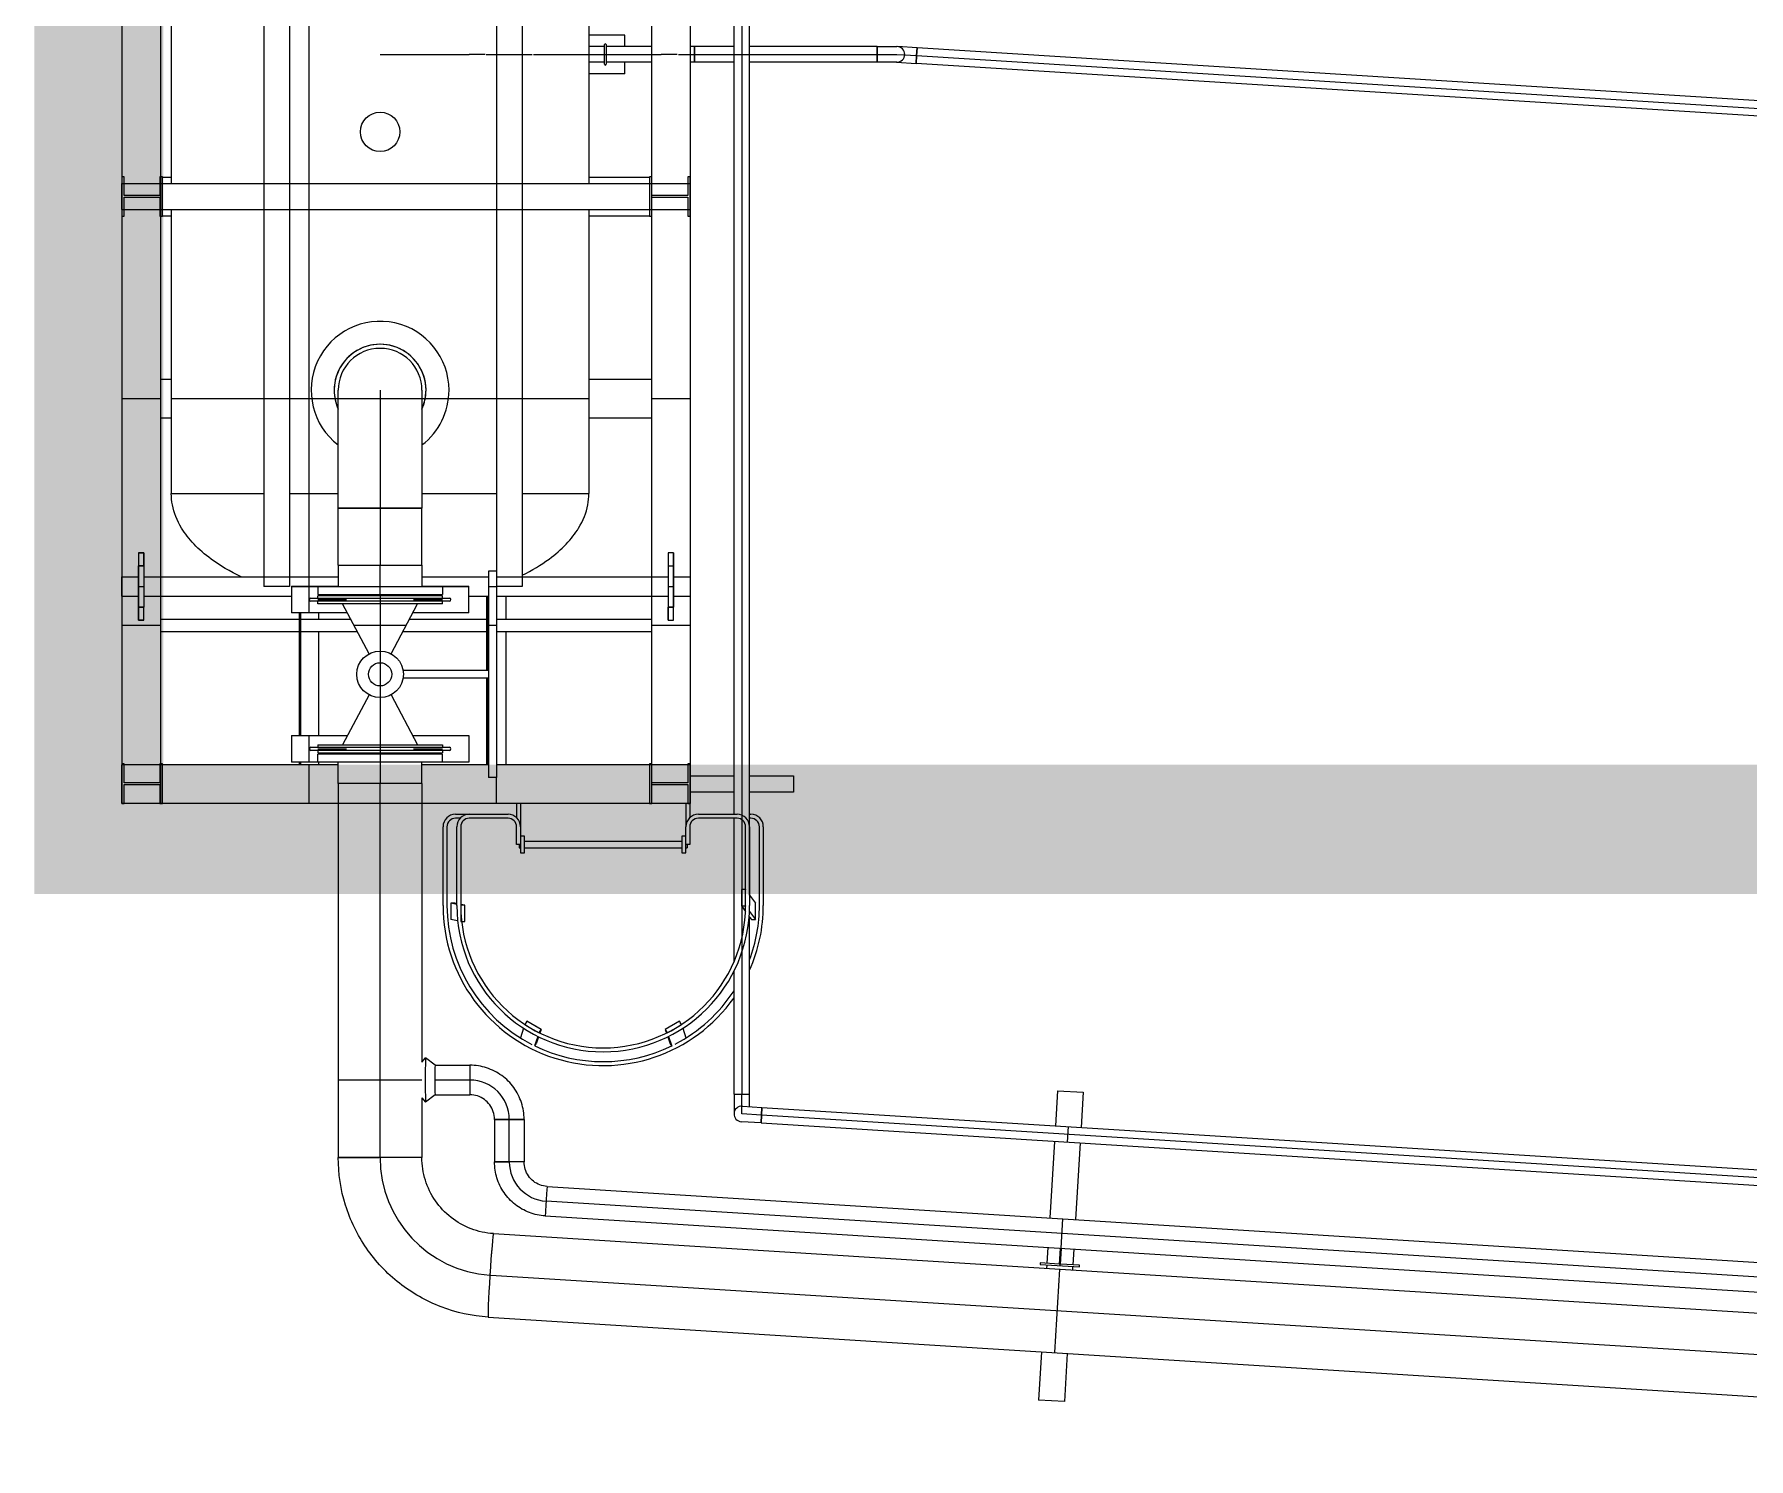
# Model space of a CAD drawing. Header units: inches. Extents: x 517790 to 538444, y 301815 to 302461.
# Drawn here: x 518003.97 to 518010.24, y 302328.99 to 302334.19 of the extents above; entities that cross this region are included whole.
import ezdxf

# ---------------------------------------------------------------- set-up
doc = ezdxf.new("R2010")
doc.units = ezdxf.units.IN
doc.header["$MEASUREMENT"] = 0
doc.layers.add('硅胶总平面底图 工艺装置区', color=253, linetype='Continuous')
doc.layers.add('硅胶总平面底图0804', color=253, linetype='Continuous')

msp = doc.modelspace()

# ---------------------------------------------------------------- linework, layer by layer
at = {"layer": '硅胶总平面底图 工艺装置区', "color": 253, "linetype": 'Continuous', "lineweight": -3}
for p, q in [((518006.5301, 302331.3442), (518006.5301, 302339.0301)), ((518006.5586, 302339.0301), (518006.5586, 302331.3407)), ((518006.5871, 302331.0481), (518006.5871, 302339.0301)), ((518004.293, 302338.8413), (518004.293, 302331.3837)), ((518004.4346, 302338.8413), (518004.4346, 302331.3837)), ((518006.2282, 302338.8413), (518006.2282, 302331.3837)), ((518006.3698, 302338.8413), (518006.3698, 302331.3837)), ((518004.8122, 302337.9067), (518004.8122, 302332.1767)), ((518004.9066, 302337.9067), (518004.9066, 302332.1767)), ((518005.7562, 302337.9067), (518005.7562, 302332.1767)), ((518005.6618, 302337.8029), (518005.6618, 302332.2333)), ((518004.9774, 302332.08), (518004.9774, 302337.1657)), ((518004.4743, 302336.2466), (518004.4743, 302333.6493)), ((518005.9998, 302334.8607), (518005.9998, 302333.6493)), ((518006.1307, 302334.1921), (518005.9998, 302334.1921)), ((518006.1307, 302334.1498), (518006.1307, 302334.1921)), ((518005.237, 302334.1213), (518005.309, 302334.1213)), ((518005.3089, 302334.1213), (518005.3089, 302334.1213)), ((518005.309, 302334.1213), (518005.3089, 302334.1213)), ((518005.309, 302334.1213), (518005.5624, 302334.1213)), ((518005.6209, 302334.1213), (518005.5624, 302334.1213)), ((518005.6251, 302334.1213), (518005.7929, 302334.1213)), ((518005.7971, 302334.1213), (518005.8556, 302334.1213)), ((518005.8556, 302334.1213), (518005.9998, 302334.1213)), ((518006.057, 302334.1498), (518005.9998, 302334.1498)), ((518005.9998, 302334.1213), (518006.057, 302334.1213)), ((518006.057, 302334.0854), (518006.057, 302334.1572)), ((518006.057, 302334.1213), (518006.0627, 302334.1213)), ((518006.0627, 302334.1572), (518006.0627, 302334.0854)), ((518006.2282, 302334.1498), (518006.0627, 302334.1498)), ((518006.0627, 302334.1213), (518006.2282, 302334.1213)), ((518006.2282, 302334.1213), (518006.2641, 302334.1213)), ((518006.3226, 302334.1213), (518006.2641, 302334.1213)), ((518006.3268, 302334.1213), (518006.3698, 302334.1213)), ((518006.3853, 302334.1498), (518006.3698, 302334.1498)), ((518006.3698, 302334.1213), (518006.3853, 302334.1213)), ((518006.3853, 302334.0928), (518006.3853, 302334.1498)), ((518006.5301, 302334.1498), (518006.3853, 302334.1498)), ((518006.3853, 302334.1498), (518006.3853, 302334.1213)), ((518006.3853, 302334.1213), (518006.5301, 302334.1213)), ((518006.3853, 302334.1213), (518006.3853, 302334.0928)), ((518006.5301, 302334.1213), (518006.5871, 302334.1213)), ((518007.0531, 302334.1498), (518006.5871, 302334.1498)), ((518006.5871, 302334.1213), (518007.0531, 302334.1213)), ((518007.0531, 302334.0928), (518007.0531, 302334.1498)), ((518007.0531, 302334.1498), (518007.0531, 302334.0928)), ((518007.0531, 302334.1498), (518007.125, 302334.1498)), ((518007.0531, 302334.1213), (518007.0531, 302334.1213)), ((518007.0531, 302334.1213), (518007.0531, 302334.1213)), ((518007.0531, 302334.1213), (518007.125, 302334.1213)), ((518007.125, 302334.1213), (518007.1534, 302334.1195)), ((518007.1986, 302334.1452), (518007.1268, 302334.1497)), ((518007.1534, 302334.1195), (518007.1968, 302334.1168)), ((518007.195, 302334.0884), (518007.1968, 302334.1168)), ((518007.1968, 302334.1168), (518007.195, 302334.0884)), ((518007.1968, 302334.1168), (518007.1986, 302334.1452)), ((518007.1986, 302334.1452), (518007.1968, 302334.1168)), ((518007.1968, 302334.1168), (518013.202, 302333.7398)), ((518007.1968, 302334.1168), (518007.1968, 302334.1168)), ((518007.1968, 302334.1168), (518007.1968, 302334.1168)), ((518013.1849, 302333.7694), (518007.1986, 302334.1452)), ((518006.057, 302334.0928), (518005.9998, 302334.0928)), ((518006.1307, 302334.0505), (518005.9998, 302334.0505)), ((518006.2282, 302334.0928), (518006.0627, 302334.0928)), ((518006.1307, 302334.0505), (518006.1307, 302334.0928)), ((518006.3853, 302334.0928), (518006.3698, 302334.0928)), ((518006.5301, 302334.0928), (518006.3853, 302334.0928)), ((518007.0531, 302334.0928), (518006.5871, 302334.0928)), ((518007.125, 302334.0928), (518007.0531, 302334.0928)), ((518007.1241, 302334.0928), (518007.195, 302334.0884)), ((518013.2191, 302333.7102), (518007.195, 302334.0884)), ((518004.3018, 302333.6743), (518004.293, 302333.6743)), ((518004.293, 302333.6743), (518004.293, 302333.5299)), ((518004.3018, 302333.6052), (518004.3018, 302333.6743)), ((518004.4417, 302333.6743), (518004.4329, 302333.6743)), ((518004.4329, 302333.6743), (518004.4329, 302333.6052)), ((518004.4417, 302333.5299), (518004.4417, 302333.6743)), ((518004.4417, 302333.6729), (518004.4743, 302333.6729)), ((518005.9998, 302333.6729), (518006.2212, 302333.6729)), ((518006.2299, 302333.6743), (518006.2212, 302333.6743)), ((518006.2212, 302333.6743), (518006.2212, 302333.5299)), ((518006.2299, 302333.6052), (518006.2299, 302333.6743)), ((518006.3698, 302333.6743), (518006.3611, 302333.6743)), ((518006.3611, 302333.6743), (518006.3611, 302333.6052)), ((518006.3698, 302333.5299), (518006.3698, 302333.6743)), ((518004.293, 302333.6493), (518006.3698, 302333.6493)), ((518004.293, 302333.5549), (518004.293, 302333.6493)), ((518004.4329, 302333.6052), (518004.3018, 302333.6052)), ((518006.3611, 302333.6052), (518006.2299, 302333.6052)), ((518006.3698, 302333.6493), (518006.3698, 302333.5549)), ((518004.293, 302333.5549), (518006.3698, 302333.5549)), ((518004.3018, 302333.599), (518004.4329, 302333.599)), ((518004.3018, 302333.5299), (518004.3018, 302333.599)), ((518004.4329, 302333.599), (518004.4329, 302333.5299)), ((518004.4743, 302333.5549), (518004.4743, 302332.5165)), ((518005.9998, 302333.5549), (518005.9998, 302332.5165)), ((518006.2299, 302333.599), (518006.3611, 302333.599)), ((518006.2299, 302333.5299), (518006.2299, 302333.599)), ((518006.3611, 302333.599), (518006.3611, 302333.5299)), ((518004.293, 302333.5299), (518004.3018, 302333.5299)), ((518004.4329, 302333.5299), (518004.4417, 302333.5299)), ((518004.4417, 302333.5313), (518004.4743, 302333.5313)), ((518005.9998, 302333.5313), (518006.2212, 302333.5313)), ((518006.2212, 302333.5299), (518006.2299, 302333.5299)), ((518006.3611, 302333.5299), (518006.3698, 302333.5299)), ((518004.4743, 302332.9332), (518004.4346, 302332.9332)), ((518006.2282, 302332.9332), (518005.9998, 302332.9332)), ((518004.4346, 302332.8624), (518004.293, 302332.8624)), ((518005.9998, 302332.8624), (518004.4743, 302332.8624)), ((518005.0842, 302332.4625), (518005.0842, 302332.8941)), ((518005.237, 302332.8941), (518005.237, 302332.4625)), ((518005.3899, 302332.8941), (518005.3899, 302332.4625)), ((518006.3698, 302332.8624), (518006.2282, 302332.8624)), ((518004.4743, 302332.7916), (518004.4346, 302332.7916)), ((518006.2282, 302332.7916), (518005.9998, 302332.7916)), ((518004.4743, 302332.5165), (518004.8122, 302332.5165)), ((518004.4743, 302332.5165), (518004.8122, 302332.5165)), ((518004.9066, 302332.5165), (518005.0842, 302332.5165)), ((518004.9066, 302332.5165), (518005.0842, 302332.5165)), ((518005.3899, 302332.5165), (518005.6618, 302332.5165)), ((518005.3899, 302332.5165), (518005.6618, 302332.5165)), ((518005.7562, 302332.5165), (518005.9998, 302332.5165)), ((518005.7562, 302332.5165), (518005.9998, 302332.5165)), ((518005.0842, 302332.4625), (518005.3899, 302332.4625)), ((518005.0842, 302332.2543), (518005.0842, 302332.4625)), ((518005.3899, 302332.4625), (518005.0842, 302332.4625)), ((518005.237, 302332.4625), (518005.237, 302332.2543)), ((518005.237, 302332.4625), (518005.237, 302332.4625)), ((518005.237, 302332.4625), (518005.237, 302332.4625)), ((518005.3899, 302332.2543), (518005.3899, 302332.4625)), ((518004.3733, 302332.2994), (518004.3544, 302332.2994)), ((518004.3544, 302332.2994), (518004.3733, 302332.2994)), ((518004.3544, 302332.2994), (518004.3544, 302332.2522)), ((518004.3544, 302332.2994), (518004.3544, 302332.2522)), ((518004.3733, 302332.2522), (518004.3733, 302332.2994)), ((518004.3733, 302332.2994), (518004.3733, 302332.2522)), ((518006.2896, 302332.2994), (518006.2896, 302332.2522)), ((518006.2896, 302332.2994), (518006.2896, 302332.2522)), ((518006.3085, 302332.2994), (518006.2896, 302332.2994)), ((518006.3085, 302332.2994), (518006.2896, 302332.2994)), ((518006.3085, 302332.2522), (518006.3085, 302332.2994)), ((518006.3085, 302332.2994), (518006.3085, 302332.2522)), ((518004.3544, 302332.2522), (518004.3733, 302332.2522)), ((518004.3733, 302332.2522), (518004.3544, 302332.2522)), ((518004.3544, 302332.1012), (518004.3544, 302332.2522)), ((518004.3544, 302332.2522), (518004.3544, 302332.1012)), ((518004.3733, 302332.2522), (518004.3544, 302332.2522)), ((518004.3733, 302332.2522), (518004.3733, 302332.1012)), ((518004.3733, 302332.2522), (518004.3733, 302332.1012)), ((518005.0842, 302332.2543), (518005.3899, 302332.2543)), ((518005.0842, 302332.2543), (518005.237, 302332.2543)), ((518005.0842, 302332.2543), (518005.0842, 302332.1764)), ((518005.237, 302332.1479), (518005.237, 302332.2543)), ((518005.237, 302332.2543), (518005.3899, 302332.2543)), ((518005.3899, 302332.2543), (518005.3899, 302332.1764)), ((518005.6335, 302332.2333), (518005.6335, 302331.8557)), ((518005.6618, 302332.2333), (518005.6335, 302332.2333)), ((518005.6618, 302332.2333), (518005.6618, 302331.8557)), ((518006.2896, 302332.2522), (518006.3085, 302332.2522)), ((518006.2896, 302332.2522), (518006.3085, 302332.2522)), ((518006.2896, 302332.2522), (518006.2896, 302332.1012)), ((518006.2896, 302332.2522), (518006.2896, 302332.1012)), ((518006.2896, 302332.2522), (518006.3085, 302332.2522)), ((518006.3085, 302332.1012), (518006.3085, 302332.2522)), ((518006.3085, 302332.2522), (518006.3085, 302332.1012)), ((518004.293, 302332.2121), (518004.3544, 302332.2121)), ((518004.293, 302332.1413), (518004.293, 302332.2121)), ((518004.3544, 302332.1767), (518004.3733, 302332.1767)), ((518004.3733, 302332.2121), (518005.0842, 302332.2121)), ((518004.9066, 302332.1767), (518004.8122, 302332.1767)), ((518004.9133, 302332.1774), (518004.9133, 302332.08)), ((518004.9133, 302332.1774), (518005.0842, 302332.1774)), ((518004.9133, 302332.1767), (518005.5607, 302332.1767)), ((518005.0092, 302332.1764), (518005.237, 302332.1764)), ((518005.0092, 302332.1764), (518005.0092, 302332.1479)), ((518005.237, 302332.1764), (518005.4648, 302332.1764)), ((518005.3899, 302332.2121), (518005.6335, 302332.2121)), ((518005.3899, 302332.1774), (518005.5607, 302332.1774)), ((518005.4648, 302332.1764), (518005.4648, 302332.1479)), ((518005.5607, 302332.08), (518005.5607, 302332.1774)), ((518005.6335, 302332.1767), (518005.6618, 302332.1767)), ((518005.6618, 302332.2121), (518006.2896, 302332.2121)), ((518005.7562, 302332.1767), (518005.6618, 302332.1767)), ((518006.2896, 302332.1767), (518006.3085, 302332.1767)), ((518006.3085, 302332.2121), (518006.3698, 302332.2121)), ((518006.3698, 302332.2121), (518006.3698, 302332.1413)), ((518004.293, 302332.1413), (518004.3544, 302332.1413)), ((518004.3544, 302332.1012), (518004.3544, 302332.054)), ((518004.3544, 302332.054), (518004.3544, 302332.1012)), ((518004.3733, 302332.1012), (518004.3544, 302332.1012)), ((518004.3544, 302332.1012), (518004.3733, 302332.1012)), ((518004.3733, 302332.1012), (518004.3544, 302332.1012)), ((518004.3733, 302332.1413), (518004.9133, 302332.1413)), ((518004.3733, 302332.054), (518004.3733, 302332.1012)), ((518004.3733, 302332.054), (518004.3733, 302332.1012)), ((518004.984, 302332.1344), (518005.49, 302332.1344)), ((518005.49, 302332.1231), (518004.984, 302332.1231)), ((518005.0092, 302332.1479), (518005.237, 302332.1479)), ((518005.237, 302332.1422), (518005.0092, 302332.1422)), ((518005.0092, 302332.1344), (518005.0092, 302332.1422)), ((518005.0092, 302332.1287), (518005.1145, 302332.1287)), ((518005.0092, 302332.1287), (518005.1145, 302332.1287)), ((518005.0092, 302332.1137), (518005.0092, 302332.1231)), ((518005.237, 302332.1137), (518005.0092, 302332.1137)), ((518005.3899, 302332.1437), (518005.0842, 302332.1437)), ((518005.0849, 302332.1422), (518005.0842, 302332.1437)), ((518005.1972, 302331.9308), (518005.1001, 302332.1137)), ((518005.237, 302332.1479), (518005.4648, 302332.1479)), ((518005.237, 302332.1479), (518005.237, 302332.1437)), ((518005.237, 302332.1437), (518005.237, 302332.1344)), ((518005.4648, 302332.1422), (518005.237, 302332.1422)), ((518005.237, 302332.1344), (518005.237, 302332.1231)), ((518005.237, 302332.1231), (518005.237, 302331.5891)), ((518005.4648, 302332.1137), (518005.237, 302332.1137)), ((518005.2769, 302331.9308), (518005.374, 302332.1137)), ((518005.3596, 302332.1287), (518005.4648, 302332.1287)), ((518005.3596, 302332.1287), (518005.4648, 302332.1287)), ((518005.3891, 302332.1422), (518005.3899, 302332.1437)), ((518005.4648, 302332.1344), (518005.4648, 302332.1422)), ((518005.4648, 302332.1137), (518005.4648, 302332.1231)), ((518005.5607, 302332.1413), (518005.6335, 302332.1413)), ((518005.6264, 302331.8699), (518005.6264, 302332.1413)), ((518005.6311, 302332.1413), (518005.6311, 302331.8699)), ((518005.6618, 302332.1413), (518006.2896, 302332.1413)), ((518005.6972, 302332.0577), (518005.6972, 302332.1413)), ((518006.3085, 302332.1012), (518006.2896, 302332.1012)), ((518006.3085, 302332.1012), (518006.2896, 302332.1012)), ((518006.2896, 302332.1012), (518006.2896, 302332.054)), ((518006.2896, 302332.054), (518006.2896, 302332.1012)), ((518006.2896, 302332.1012), (518006.3085, 302332.1012)), ((518006.3085, 302332.1413), (518006.3698, 302332.1413)), ((518006.3085, 302332.054), (518006.3085, 302332.1012)), ((518006.3085, 302332.054), (518006.3085, 302332.1012)), ((518004.3544, 302332.054), (518004.3733, 302332.054)), ((518004.3733, 302332.054), (518004.3544, 302332.054)), ((518004.4346, 302332.0577), (518005.1298, 302332.0577)), ((518005.118, 302332.08), (518004.9133, 302332.08)), ((518004.942, 302331.6321), (518004.942, 302332.08)), ((518004.9467, 302332.08), (518004.9467, 302331.6321)), ((518005.0128, 302332.0577), (518005.0128, 302332.08)), ((518005.3443, 302332.0577), (518005.6335, 302332.0577)), ((518005.5607, 302332.08), (518005.3561, 302332.08)), ((518005.6618, 302332.0577), (518006.2282, 302332.0577)), ((518006.2896, 302332.054), (518006.3085, 302332.054)), ((518006.2896, 302332.054), (518006.3085, 302332.054)), ((518004.293, 302332.0351), (518004.4346, 302332.0351)), ((518004.4346, 302332.0124), (518005.1538, 302332.0124)), ((518005.0128, 302331.6321), (518005.0128, 302332.0124)), ((518005.1418, 302332.0351), (518005.3322, 302332.0351)), ((518005.3202, 302332.0124), (518005.6335, 302332.0124)), ((518005.6335, 302332.0351), (518005.6618, 302332.0351)), ((518005.6618, 302332.0124), (518006.2282, 302332.0124)), ((518005.6972, 302331.5253), (518005.6972, 302332.0124)), ((518006.2282, 302332.0351), (518006.3698, 302332.0351)), ((518005.6335, 302331.8699), (518005.3208, 302331.8699)), ((518005.6335, 302331.8557), (518005.6335, 302331.4781)), ((518005.6618, 302331.8557), (518005.6618, 302331.4781)), ((518005.6335, 302331.8416), (518005.3208, 302331.8416)), ((518005.6264, 302331.5253), (518005.6264, 302331.8416)), ((518005.6311, 302331.8416), (518005.6311, 302331.5253)), ((518005.1972, 302331.7807), (518005.1001, 302331.5977)), ((518005.2769, 302331.7807), (518005.374, 302331.5977)), ((518004.9133, 302331.6321), (518004.9133, 302331.5347)), ((518004.9133, 302331.6321), (518005.1183, 302331.6321)), ((518004.9774, 302331.5347), (518004.9774, 302331.6321)), ((518005.0092, 302331.5977), (518005.237, 302331.5977)), ((518005.0092, 302331.5977), (518005.0092, 302331.5891)), ((518005.237, 302331.5977), (518005.4648, 302331.5977)), ((518005.3557, 302331.6321), (518005.5607, 302331.6321)), ((518005.4648, 302331.5977), (518005.4648, 302331.5891)), ((518005.5607, 302331.6321), (518005.5607, 302331.5347)), ((518005.0842, 302331.5347), (518004.9133, 302331.5347)), ((518004.942, 302331.5253), (518004.942, 302331.5347)), ((518004.9467, 302331.5347), (518004.9467, 302331.5253)), ((518004.984, 302331.5891), (518005.49, 302331.5891)), ((518005.49, 302331.5777), (518004.984, 302331.5777)), ((518005.0092, 302331.5834), (518005.1145, 302331.5834)), ((518005.0092, 302331.5834), (518005.1145, 302331.5834)), ((518005.0092, 302331.5777), (518005.0092, 302331.5692)), ((518005.0092, 302331.5692), (518005.237, 302331.5692)), ((518005.237, 302331.5635), (518005.0092, 302331.5635)), ((518005.0092, 302331.535), (518005.0092, 302331.5635)), ((518005.237, 302331.535), (518005.0092, 302331.535)), ((518005.0128, 302331.5253), (518005.0128, 302331.5347)), ((518005.0849, 302331.5692), (518005.0842, 302331.5677)), ((518005.0842, 302331.5677), (518005.237, 302331.5677)), ((518005.0842, 302331.4571), (518005.0842, 302331.535)), ((518005.237, 302331.5891), (518005.237, 302331.5777)), ((518005.237, 302331.5777), (518005.237, 302331.5677)), ((518005.237, 302331.5692), (518005.4648, 302331.5692)), ((518005.237, 302331.5677), (518005.3899, 302331.5677)), ((518005.237, 302331.5677), (518005.237, 302331.5635)), ((518005.237, 302331.5635), (518005.237, 302331.4571)), ((518005.4648, 302331.5635), (518005.237, 302331.5635)), ((518005.4648, 302331.535), (518005.237, 302331.535)), ((518005.3596, 302331.5834), (518005.4648, 302331.5834)), ((518005.3596, 302331.5834), (518005.4648, 302331.5834)), ((518005.3891, 302331.5692), (518005.3899, 302331.5677)), ((518005.3899, 302331.4571), (518005.3899, 302331.535)), ((518005.5607, 302331.5347), (518005.3899, 302331.5347)), ((518005.4648, 302331.5777), (518005.4648, 302331.5692)), ((518005.4648, 302331.535), (518005.4648, 302331.5635)), ((518004.293, 302331.5281), (518004.293, 302331.3837)), ((518004.3018, 302331.5281), (518004.293, 302331.5281)), ((518005.0842, 302331.5253), (518004.293, 302331.5253)), ((518004.293, 302331.3837), (518004.293, 302331.5253)), ((518004.3018, 302331.459), (518004.3018, 302331.5281)), ((518004.4329, 302331.5281), (518004.4329, 302331.459)), ((518004.4417, 302331.5281), (518004.4329, 302331.5281)), ((518004.4417, 302331.3837), (518004.4417, 302331.5281)), ((518004.9774, 302331.3837), (518004.9774, 302331.5253)), ((518005.6335, 302331.5253), (518005.3899, 302331.5253)), ((518005.6618, 302331.4781), (518005.6335, 302331.4781)), ((518006.3698, 302331.5253), (518005.6618, 302331.5253)), ((518005.6618, 302331.3837), (518005.6618, 302331.4781)), ((518006.2212, 302331.5281), (518006.2212, 302331.3837)), ((518006.2299, 302331.5281), (518006.2212, 302331.5281)), ((518006.2299, 302331.459), (518006.2299, 302331.5281)), ((518006.3611, 302331.5281), (518006.3611, 302331.459)), ((518006.3698, 302331.5281), (518006.3611, 302331.5281)), ((518006.3698, 302331.3837), (518006.3698, 302331.5281)), ((518006.3698, 302331.5253), (518006.3698, 302331.3837)), ((518006.3698, 302331.4843), (518006.5301, 302331.4843)), ((518006.5871, 302331.4843), (518006.7474, 302331.4843)), ((518006.7474, 302331.4843), (518006.7474, 302331.4248)), ((518004.4329, 302331.459), (518004.3018, 302331.459)), ((518004.3018, 302331.4528), (518004.4329, 302331.4528)), ((518004.3018, 302331.3837), (518004.3018, 302331.4528)), ((518004.4329, 302331.4528), (518004.4329, 302331.3837)), ((518005.237, 302331.4571), (518005.0842, 302331.4571)), ((518005.3899, 302331.4571), (518005.0842, 302331.4571)), ((518005.0842, 302331.4571), (518005.0842, 302330.373)), ((518005.3899, 302331.4571), (518005.237, 302331.4571)), ((518005.237, 302330.373), (518005.237, 302331.4571)), ((518005.3899, 302331.4571), (518005.3899, 302330.4385)), ((518006.3611, 302331.459), (518006.2299, 302331.459)), ((518006.2299, 302331.3837), (518006.2299, 302331.4528)), ((518006.2299, 302331.4528), (518006.3611, 302331.4528)), ((518006.3611, 302331.4528), (518006.3611, 302331.3837)), ((518006.5301, 302331.4248), (518006.3698, 302331.4248)), ((518006.7474, 302331.4248), (518006.5871, 302331.4248)), ((518005.0842, 302331.3837), (518004.293, 302331.3837)), ((518004.293, 302331.3837), (518004.3018, 302331.3837)), ((518004.4346, 302331.3837), (518004.293, 302331.3837)), ((518004.4329, 302331.3837), (518004.4417, 302331.3837)), ((518005.3899, 302331.3837), (518005.0842, 302331.3837)), ((518006.3698, 302331.3837), (518005.3899, 302331.3837)), ((518005.7355, 302331.3837), (518005.7355, 302331.3318)), ((518005.7499, 302331.3837), (518005.7499, 302331.2986)), ((518006.2212, 302331.3837), (518006.2299, 302331.3837)), ((518006.3698, 302331.3837), (518006.2282, 302331.3837)), ((518006.3541, 302331.3837), (518006.3541, 302331.2986)), ((518006.3611, 302331.3837), (518006.3698, 302331.3837)), ((518006.3685, 302331.3837), (518006.3685, 302331.3318)), ((518005.4669, 302331.0109), (518005.4669, 302331.2986)), ((518005.4813, 302331.2986), (518005.4813, 302331.0109)), ((518005.5125, 302331.3442), (518005.5628, 302331.3442)), ((518005.5296, 302331.3298), (518005.5125, 302331.3298)), ((518005.5173, 302331.0109), (518005.5173, 302331.2986)), ((518005.5317, 302331.2986), (518005.5317, 302331.0109)), ((518005.5628, 302331.3442), (518005.7043, 302331.3442)), ((518005.7043, 302331.3298), (518005.5628, 302331.3298)), ((518005.7355, 302331.2339), (518005.7355, 302331.2986)), ((518005.7499, 302331.2986), (518005.7499, 302331.2638)), ((518006.3541, 302331.2638), (518006.3541, 302331.2986)), ((518006.3685, 302331.2986), (518006.3685, 302331.2339)), ((518006.3997, 302331.3442), (518006.5411, 302331.3442)), ((518006.5411, 302331.3298), (518006.3997, 302331.3298)), ((518006.5301, 302330.8057), (518006.5301, 302331.3298)), ((518006.5586, 302331.3407), (518006.5586, 302331.3244)), ((518006.5586, 302331.3244), (518006.5586, 302331.0696)), ((518006.5723, 302331.0109), (518006.5723, 302331.2986)), ((518006.5867, 302331.2986), (518006.5867, 302331.0109)), ((518006.5871, 302331.3442), (518006.5915, 302331.3442)), ((518006.5915, 302331.3298), (518006.5871, 302331.3298)), ((518006.6226, 302331.0109), (518006.6226, 302331.2986)), ((518006.637, 302331.2986), (518006.637, 302331.0109)), ((518005.7499, 302331.2339), (518005.7355, 302331.2339)), ((518005.7451, 302331.2339), (518005.7451, 302331.2219)), ((518005.7451, 302331.2219), (518005.7499, 302331.2219)), ((518005.7499, 302331.2638), (518005.7499, 302331.2039)), ((518005.7642, 302331.2638), (518005.7499, 302331.2638)), ((518005.7642, 302331.2039), (518005.7642, 302331.2638)), ((518005.7642, 302331.2458), (518006.3397, 302331.2458)), ((518005.7642, 302331.2219), (518006.3397, 302331.2219)), ((518006.3541, 302331.2638), (518006.3397, 302331.2638)), ((518006.3397, 302331.2638), (518006.3397, 302331.2039)), ((518006.3541, 302331.2039), (518006.3541, 302331.2638)), ((518006.3685, 302331.2339), (518006.3541, 302331.2339)), ((518006.3541, 302331.2219), (518006.3589, 302331.2219)), ((518006.3589, 302331.2339), (518006.3589, 302331.2219)), ((518005.7499, 302331.2039), (518005.7642, 302331.2039)), ((518006.3397, 302331.2039), (518006.3541, 302331.2039)), ((518006.5715, 302331.0696), (518006.5571, 302331.0696)), ((518006.5571, 302331.0696), (518006.5571, 302331.0096)), ((518006.5586, 302331.0696), (518006.5586, 302331.0076)), ((518006.5715, 302331.0096), (518006.5715, 302331.0696)), ((518006.5715, 302331.0695), (518006.5723, 302331.0684)), ((518006.5867, 302331.0487), (518006.6082, 302331.0192)), ((518005.5173, 302331.0151), (518005.4957, 302331.0193)), ((518005.4957, 302331.0193), (518005.4957, 302330.9593)), ((518005.5101, 302331.0193), (518005.4957, 302331.0193)), ((518005.5173, 302331.0179), (518005.5101, 302331.0193)), ((518005.5469, 302331.0121), (518005.5317, 302331.0151)), ((518005.5325, 302331.0121), (518005.5317, 302331.0123)), ((518005.5469, 302331.0121), (518005.5325, 302331.0121)), ((518005.5325, 302331.0121), (518005.5325, 302330.9521)), ((518005.5469, 302331.0006), (518005.5469, 302331.0121)), ((518005.5469, 302331.0121), (518005.5469, 302331.0121)), ((518005.5469, 302330.9521), (518005.5469, 302331.0121)), ((518006.5571, 302331.0096), (518006.5715, 302331.0096)), ((518006.5572, 302331.0096), (518006.5719, 302330.9895)), ((518006.5586, 302331.0076), (518006.5586, 302330.8924)), ((518006.5715, 302331.0098), (518006.5723, 302331.0087)), ((518006.5852, 302330.9712), (518006.5862, 302330.9699)), ((518006.5863, 302330.9895), (518006.6083, 302330.9594)), ((518006.6083, 302330.9594), (518006.6082, 302331.0192)), ((518005.5203, 302330.9545), (518005.4957, 302330.9593)), ((518005.5325, 302330.9521), (518005.5469, 302330.9521)), ((518006.5871, 302330.321), (518006.5871, 302330.9694)), ((518006.5871, 302330.9687), (518006.5939, 302330.9594)), ((518006.5939, 302330.9594), (518006.6083, 302330.9594)), ((518006.5586, 302330.8924), (518006.5586, 302330.8399)), ((518006.5586, 302330.8399), (518006.5586, 302330.321)), ((518006.5301, 302330.321), (518006.5301, 302330.7716)), ((518005.7614, 302330.562), (518005.7494, 302330.527)), ((518005.7731, 302330.5877), (518005.7659, 302330.5752)), ((518005.7659, 302330.5752), (518005.8178, 302330.5453)), ((518005.7729, 302330.5876), (518005.7699, 302330.5822)), ((518005.773, 302330.5875), (518005.7729, 302330.5876)), ((518005.825, 302330.5577), (518005.7731, 302330.5877)), ((518005.8134, 302330.5323), (518005.8015, 302330.4974)), ((518005.825, 302330.5579), (518005.8027, 302330.5706)), ((518005.8178, 302330.5453), (518005.825, 302330.5577)), ((518005.8182, 302330.546), (518005.821, 302330.5508)), ((518005.825, 302330.5577), (518005.8206, 302330.5448)), ((518005.8249, 302330.5578), (518005.825, 302330.5579)), ((518005.825, 302330.5579), (518005.825, 302330.5577)), ((518006.3309, 302330.5877), (518006.279, 302330.5577)), ((518006.279, 302330.5577), (518006.2862, 302330.5453)), ((518006.2791, 302330.5576), (518006.279, 302330.5576)), ((518006.279, 302330.5576), (518006.2822, 302330.5521)), ((518006.279, 302330.5576), (518006.2834, 302330.5448)), ((518006.2862, 302330.5453), (518006.3381, 302330.5752)), ((518006.2906, 302330.5324), (518006.3026, 302330.4972)), ((518006.3308, 302330.5878), (518006.3104, 302330.5759)), ((518006.3309, 302330.5877), (518006.3308, 302330.5878)), ((518006.3381, 302330.5752), (518006.3309, 302330.5877)), ((518006.3377, 302330.576), (518006.3349, 302330.5809)), ((518006.3426, 302330.562), (518006.3545, 302330.527)), ((518005.8027, 302330.4975), (518005.807, 302330.5052)), ((518005.8159, 302330.5311), (518005.807, 302330.5052)), ((518006.2881, 302330.5311), (518006.297, 302330.5049)), ((518006.297, 302330.5049), (518006.3013, 302330.4975)), ((518005.3899, 302330.4384), (518005.4031, 302330.4539)), ((518005.4378, 302330.427), (518005.4032, 302330.454)), ((518005.4378, 302330.427), (518005.5652, 302330.427)), ((518005.3899, 302330.373), (518005.0842, 302330.373)), ((518005.0842, 302330.373), (518005.0842, 302330.0898)), ((518005.237, 302330.0898), (518005.237, 302330.373)), ((518005.237, 302330.373), (518005.237, 302330.373)), ((518005.237, 302330.373), (518005.237, 302330.373)), ((518005.5645, 302330.373), (518005.4378, 302330.373)), ((518005.4378, 302330.373), (518005.4378, 302330.373)), ((518005.4378, 302330.373), (518005.4378, 302330.373)), ((518005.5652, 302330.373), (518005.5645, 302330.373)), ((518005.5652, 302330.373), (518005.5652, 302330.373)), ((518005.5652, 302330.373), (518005.5652, 302330.373)), ((518005.3899, 302330.3076), (518005.3899, 302330.0898)), ((518005.3899, 302330.3076), (518005.4031, 302330.2921)), ((518005.4378, 302330.3191), (518005.4032, 302330.2921)), ((518005.4378, 302330.3191), (518005.5652, 302330.3191)), ((518006.5301, 302330.321), (518006.5586, 302330.321)), ((518006.5301, 302330.321), (518006.5586, 302330.321)), ((518006.5301, 302330.321), (518006.5301, 302330.2491)), ((518006.5586, 302330.321), (518006.5871, 302330.321)), ((518006.5586, 302330.321), (518006.5586, 302330.321)), ((518006.5586, 302330.321), (518006.5586, 302330.321)), ((518006.5586, 302330.2776), (518006.5586, 302330.321)), ((518006.5586, 302330.321), (518006.5871, 302330.321)), ((518006.5871, 302330.2758), (518006.5871, 302330.321)), ((518007.7118, 302330.3341), (518007.704, 302330.2057)), ((518007.7118, 302330.3341), (518007.8061, 302330.3284)), ((518007.8061, 302330.3284), (518007.7982, 302330.1998)), ((518005.6551, 302330.2292), (518005.763, 302330.2292)), ((518005.763, 302330.2292), (518005.6551, 302330.2292)), ((518005.6551, 302330.2292), (518005.6551, 302330.0737)), ((518005.709, 302330.2292), (518005.709, 302330.2292)), ((518005.709, 302330.2292), (518005.709, 302330.2292)), ((518005.709, 302330.0737), (518005.709, 302330.2292)), ((518005.763, 302330.2292), (518005.763, 302330.0737)), ((518006.6286, 302330.2162), (518006.5568, 302330.2207)), ((518006.5586, 302330.2491), (518006.5586, 302330.2776)), ((518006.6304, 302330.2446), (518006.5586, 302330.2491)), ((518006.5604, 302330.2775), (518006.6322, 302330.273)), ((518006.6286, 302330.2162), (518006.6322, 302330.273)), ((518006.6304, 302330.2446), (518006.6286, 302330.2162)), ((518006.6322, 302330.273), (518006.6304, 302330.2446)), ((518006.6304, 302330.2446), (518006.6304, 302330.2446)), ((518006.6304, 302330.2446), (518006.6304, 302330.2446)), ((518014.7563, 302329.7344), (518006.6304, 302330.2446)), ((518006.6322, 302330.273), (518014.7581, 302329.7628)), ((518006.6286, 302330.2162), (518014.7545, 302329.706)), ((518007.7511, 302330.2027), (518007.7476, 302330.1459)), ((518007.7005, 302330.1489), (518007.6834, 302329.8688)), ((518007.7948, 302330.1429), (518007.7776, 302329.8628)), ((518005.0841, 302330.0898), (518005.2337, 302330.0898)), ((518005.3899, 302330.0898), (518005.0842, 302330.0898)), ((518005.237, 302330.0898), (518005.237, 302330.0898)), ((518005.237, 302330.0898), (518005.237, 302330.0898)), ((518005.6551, 302330.0737), (518005.7084, 302330.0737)), ((518005.763, 302330.0737), (518005.6551, 302330.0737)), ((518005.709, 302330.0737), (518005.709, 302330.0737)), ((518005.709, 302330.0737), (518005.709, 302330.0737)), ((518005.8472, 302329.984), (518014.4768, 302329.4423)), ((518005.8438, 302329.9302), (518005.8439, 302329.9302)), ((518005.8438, 302329.9302), (518005.8438, 302329.9302)), ((518014.4728, 302329.3885), (518005.8439, 302329.9302)), ((518005.8405, 302329.8763), (518014.47, 302329.3346)), ((518007.7305, 302329.8658), (518007.72, 302329.6942)), ((518005.651, 302329.8117), (518013.8955, 302329.2941)), ((518007.6768, 302329.7611), (518007.6732, 302329.7033)), ((518007.7212, 302329.7583), (518007.7176, 302329.7006)), ((518007.7231, 302329.7003), (518007.7267, 302329.7579)), ((518007.771, 302329.7551), (518007.7675, 302329.6976)), ((518005.6414, 302329.6591), (518005.6414, 302329.6591)), ((518005.6414, 302329.6591), (518005.6414, 302329.6591)), ((518013.8826, 302329.1418), (518005.6414, 302329.6591)), ((518007.6487, 302329.7048), (518007.6483, 302329.6986)), ((518007.6483, 302329.6986), (518007.7917, 302329.6898)), ((518007.7176, 302329.7006), (518007.6487, 302329.7048)), ((518007.6729, 302329.6971), (518007.6721, 302329.6848)), ((518007.7192, 302329.6818), (518007.7006, 302329.3767)), ((518007.7921, 302329.6961), (518007.7231, 302329.7003)), ((518007.7671, 302329.6913), (518007.7664, 302329.6789)), ((518007.7917, 302329.6898), (518007.7921, 302329.6961)), ((518005.6319, 302329.5066), (518013.8763, 302328.989)), ((518007.6534, 302329.3797), (518007.6427, 302329.2034)), ((518007.7477, 302329.3737), (518007.737, 302329.1977)), ((518007.737, 302329.1977), (518007.6427, 302329.2034))]:
    msp.add_line(p, q, dxfattribs=at)
for centre, radius in [((518005.237, 302333.8381), 0.0719), ((518005.237, 302331.8557), 0.085), ((518005.237, 302331.8557), 0.0425)]:
    msp.add_circle(centre, radius, dxfattribs=at)
for centre, radius, start, end in [((518006.0599, 302334.1572), 0.00283, 0, 180), ((518007.125, 302334.1213), 0.0285, 0, 90), ((518007.125, 302334.1213), 0.0285, 270, 90), ((518007.125, 302334.1213), 0.0285, 270, 0), ((518006.0599, 302334.0854), 0.00283, 180, 0), ((518005.237, 302332.8941), 0.2518, 0, 232.6168), ((518005.237, 302332.8941), 0.1678, 0, 204.39575), ((518005.237, 302332.8941), 0.1678, 335.60425, 180), ((518005.237, 302332.8941), 0.1529, 0, 180), ((518005.237, 302332.8941), 0.1529, 0, 180), ((518005.237, 302332.8941), 0.1678, 180, 204.39575), ((518005.237, 302332.8941), 0.2518, 307.3832, 0), ((518005.237, 302332.8941), 0.1678, 335.60425, 0), ((518004.984, 302332.1287), 0.00566, 90, 270), ((518005.49, 302332.1287), 0.00566, 270, 90), ((518004.984, 302331.5834), 0.00566, 90, 270), ((518005.49, 302331.5834), 0.00566, 270, 90), ((518005.5125, 302331.2986), 0.0456, 90, 180), ((518005.5125, 302331.2986), 0.0312, 90, 180), ((518005.5628, 302331.2986), 0.0456, 90, 180), ((518005.5628, 302331.2986), 0.0312, 90, 180), ((518005.7043, 302331.2986), 0.0456, 0, 90), ((518005.7043, 302331.2986), 0.0312, 0, 90), ((518006.3997, 302331.2986), 0.0456, 90, 180), ((518006.3997, 302331.2986), 0.0312, 90, 180), ((518006.5411, 302331.2986), 0.0456, 0, 90), ((518006.5411, 302331.2986), 0.0312, 0, 90), ((518006.5915, 302331.2986), 0.0456, 0, 90), ((518006.5915, 302331.2986), 0.0312, 0, 90), ((518006.052, 302331.0109), 0.5851, 180, 324.81593), ((518006.052, 302331.0109), 0.5707, 180, 242.85046), ((518006.052, 302331.0109), 0.5347, 180, 0), ((518006.052, 302331.0109), 0.5203, 180, 0), ((518006.052, 302331.0109), 0.5851, 336.15482, 0), ((518006.052, 302331.0109), 0.5707, 339.66872, 0), ((518006.052, 302331.0109), 0.5707, 297.49592, 326.92001), ((518006.052, 302331.0109), 0.5707, 244.00182, 296.0044), ((518006.5586, 302330.2491), 0.0285, 86.40769, 266.40769), ((518006.5586, 302330.2491), 0.0285, 86.40769, 266.40769)]:
    msp.add_arc(centre, radius, start, end, dxfattribs=at)
for centre, major_axis, ratio, start_param, end_param in [((518005.4031, 302330.373), (0, 0.0809), 0.011933, 0, 3.150877), ((518005.4031, 302330.373), (0, 0.0809), 0.011933, 6.273901, 6.283185), ((518005.4378, 302330.373), (0, 0.0539), 0.011933, 0, 3.141593), ((518005.4378, 302330.373), (0, 0.0539), 0.011933, 0, 3.141593), ((518005.5652, 302330.373), (0, 0.0539), 0.011933, 0, 3.141593), ((518005.5652, 302330.373), (0, -0.0539), 0.011933, 3.141593, 6.283185), ((518005.5652, 302330.2292), (0, 0.1439), 0.999929, 4.712389, 6.283185), ((518005.6685, 302330.0899), (0, -0.4316), 0.999767, 4.712502, 6.212867), ((518005.8529, 302330.0738), (0, -0.1439), 0.999945, 4.712491, 6.216553), ((518005.8439, 302329.9302), (-0.0034, -0.0538), 0.010502, 3.142252, 6.283185), ((518005.8439, 302329.9302), (0.0034, 0.0538), 0.010502, 0, 1.570796), ((518005.8439, 302329.9302), (-0.0034, -0.0538), 0.010502, 4.712389, 6.283185), ((518005.8529, 302330.0738), (0, -0.1439), 0.999945, 6.216553, 6.220491), ((518005.6414, 302329.6591), (-0.0096, -0.1526), 0.021554, 3.142946, 6.283185), ((518005.6414, 302329.6591), (0.0096, 0.1526), 0.021554, 0, 1.570796), ((518005.6414, 302329.6591), (0.0096, 0.1526), 0.021554, 0, 0.001353), ((518005.6414, 302329.6591), (-0.0096, -0.1526), 0.021554, 4.712389, 6.283185), ((518005.6685, 302330.0899), (0, -0.4316), 0.999767, 6.212867, 6.220502)]:
    msp.add_ellipse(centre, major_axis=major_axis, ratio=ratio, start_param=start_param, end_param=end_param, dxfattribs=at)
for points, knots in [([(518004.7295, 302332.2121), (518004.6888, 302332.2315), (518004.652, 302332.2532), (518004.6199, 302332.2768), (518004.573, 302332.3114), (518004.5363, 302332.3499), (518004.5116, 302332.3905), (518004.495, 302332.4179), (518004.4838, 302332.4462), (518004.4783, 302332.4749), (518004.4756, 302332.4887), (518004.4743, 302332.5026), (518004.4743, 302332.5165)], [5.4403572, 5.4403572, 5.4403572, 5.4403572, 5.6548668, 5.6548668, 5.6548668, 5.969026, 5.969026, 5.969026, 6.180931, 6.180931, 6.180931, 6.2831853, 6.2831853, 6.2831853, 6.2831853]), ([(518005.7562, 302332.2178), (518005.7923, 302332.2357), (518005.8251, 302332.2555), (518005.8541, 302332.2768), (518005.901, 302332.3114), (518005.9378, 302332.3499), (518005.9624, 302332.3905), (518005.9791, 302332.4179), (518005.9903, 302332.4462), (518005.9958, 302332.4749), (518005.9984, 302332.4887), (518005.9998, 302332.5026), (518005.9998, 302332.5165)], [5.4610973, 5.4610973, 5.4610973, 5.4610973, 5.6548668, 5.6548668, 5.6548668, 5.969026, 5.969026, 5.969026, 6.180931, 6.180931, 6.180931, 6.2831853, 6.2831853, 6.2831853, 6.2831853]), ([(518005.763, 302330.2292), (518005.763, 302330.2499), (518005.7597, 302330.2706), (518005.7533, 302330.2903), (518005.7469, 302330.31), (518005.7374, 302330.3287), (518005.7252, 302330.3454), (518005.713, 302330.3622), (518005.6982, 302330.377), (518005.6814, 302330.3892), (518005.6647, 302330.4014), (518005.646, 302330.4109), (518005.6263, 302330.4173), (518005.6066, 302330.4237), (518005.5859, 302330.427), (518005.5652, 302330.427)], [4.712389, 4.712389, 4.712389, 4.712389, 5.026548, 5.026548, 5.026548, 5.340708, 5.340708, 5.340708, 5.654867, 5.654867, 5.654867, 5.969026, 5.969026, 5.969026, 6.283185, 6.283185, 6.283185, 6.283185]), ([(518005.6551, 302330.2292), (518005.6551, 302330.2386), (518005.6536, 302330.248), (518005.6507, 302330.257), (518005.6478, 302330.2659), (518005.6434, 302330.2744), (518005.6379, 302330.282), (518005.6324, 302330.2896), (518005.6256, 302330.2964), (518005.618, 302330.3019), (518005.6104, 302330.3074), (518005.6019, 302330.3118), (518005.5929, 302330.3147), (518005.584, 302330.3176), (518005.5746, 302330.3191), (518005.5652, 302330.3191)], [4.712389, 4.712389, 4.712389, 4.712389, 5.026548, 5.026548, 5.026548, 5.340708, 5.340708, 5.340708, 5.654867, 5.654867, 5.654867, 5.969026, 5.969026, 5.969026, 6.283185, 6.283185, 6.283185, 6.283185]), ([(518005.6319, 302329.5066), (518005.5732, 302329.5103), (518005.5152, 302329.5228), (518005.4603, 302329.5438), (518005.4054, 302329.5647), (518005.3537, 302329.594), (518005.3075, 302329.6303), (518005.2613, 302329.6666), (518005.2206, 302329.7099), (518005.1873, 302329.7583), (518005.1539, 302329.8067), (518005.128, 302329.8601), (518005.1105, 302329.9162), (518005.0931, 302329.9723), (518005.0841, 302330.0311), (518005.0841, 302330.0898)], [4.712389, 4.712389, 4.712389, 4.712389, 5.013989, 5.013989, 5.013989, 5.315589, 5.315589, 5.315589, 5.617189, 5.617189, 5.617189, 5.918789, 5.918789, 5.918789, 6.220389, 6.220389, 6.220389, 6.220389]), ([(518005.651, 302329.8117), (518005.6231, 302329.8134), (518005.5954, 302329.8194), (518005.5692, 302329.8294), (518005.543, 302329.8394), (518005.5184, 302329.8534), (518005.4964, 302329.8707), (518005.4743, 302329.888), (518005.4549, 302329.9086), (518005.439, 302329.9317), (518005.4231, 302329.9548), (518005.4107, 302329.9803), (518005.4024, 302330.007), (518005.3941, 302330.0338), (518005.3898, 302330.0618), (518005.3898, 302330.0898)], [4.712389, 4.712389, 4.712389, 4.712389, 5.013989, 5.013989, 5.013989, 5.315589, 5.315589, 5.315589, 5.617189, 5.617189, 5.617189, 5.918789, 5.918789, 5.918789, 6.220327, 6.220327, 6.220327, 6.220327]), ([(518005.8405, 302329.8763), (518005.8206, 302329.8776), (518005.801, 302329.8818), (518005.7824, 302329.8889), (518005.7638, 302329.896), (518005.7463, 302329.9059), (518005.7307, 302329.9182), (518005.715, 302329.9305), (518005.7013, 302329.9452), (518005.69, 302329.9615), (518005.6787, 302329.9779), (518005.6699, 302329.996), (518005.664, 302330.015), (518005.6581, 302330.034), (518005.6551, 302330.0539), (518005.6551, 302330.0737)], [4.712389, 4.712389, 4.712389, 4.712389, 5.013989, 5.013989, 5.013989, 5.315589, 5.315589, 5.315589, 5.617189, 5.617189, 5.617189, 5.918789, 5.918789, 5.918789, 6.220389, 6.220389, 6.220389, 6.220389]), ([(518005.8472, 302329.984), (518005.8382, 302329.9846), (518005.8293, 302329.9865), (518005.8208, 302329.9897), (518005.8124, 302329.993), (518005.8044, 302329.9975), (518005.7973, 302330.0031), (518005.7902, 302330.0086), (518005.784, 302330.0153), (518005.7788, 302330.0227), (518005.7737, 302330.0302), (518005.7697, 302330.0384), (518005.767, 302330.047), (518005.7643, 302330.0557), (518005.763, 302330.0647), (518005.763, 302330.0737)], [4.712389, 4.712389, 4.712389, 4.712389, 5.013989, 5.013989, 5.013989, 5.315589, 5.315589, 5.315589, 5.617189, 5.617189, 5.617189, 5.918789, 5.918789, 5.918789, 6.220328, 6.220328, 6.220328, 6.220328])]:
    msp.add_open_spline(points, degree=3, knots=knots, dxfattribs=at)
at = {"layer": '硅胶总平面底图0804', "color": 253, "linetype": 'Continuous', "lineweight": 20, "const_width": 0.472}
msp.add_lwpolyline([(518004.2097, 302331.2891), (518011.7616, 302331.2891), (518011.7616, 302344.5051), (518004.2097, 302344.5051), (518004.2097, 302331.2891)], dxfattribs=at)

doc.saveas('drawing.dxf')
